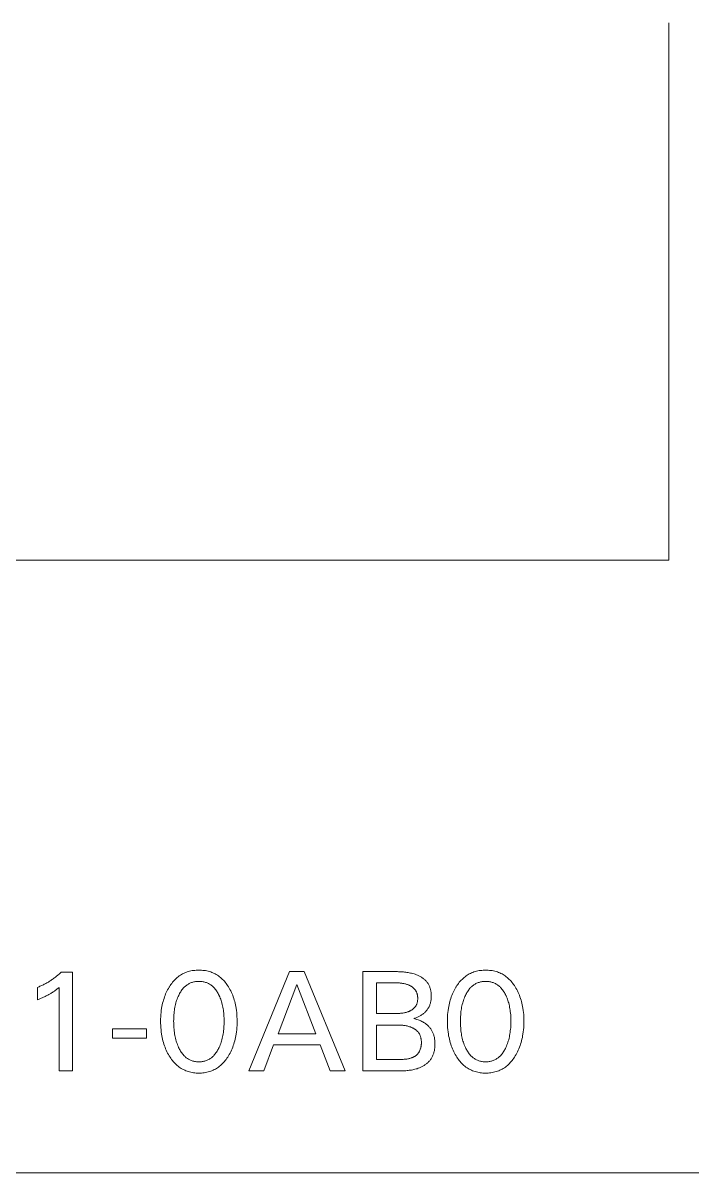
# Model space of a CAD drawing. Header units: millimetres. Extents: x -5035 to 14510, y -7775 to 12.
# Drawn here: x 633.53 to 642.53, y -2292.79 to -2277.32 of the extents above; entities that cross this region are included whole.
import ezdxf

# ---------------------------------------------------------------- set-up
doc = ezdxf.new("R2010")
doc.units = ezdxf.units.MM
doc.layers.add('eProC - L2', color=41, linetype='Continuous', lineweight=20)

msp = doc.modelspace()

# ---------------------------------------------------------------- linework, layer by layer
at = {"layer": 'eProC - L2', "linetype": 'Continuous'}
for p, q in [((642.222, -2284.545), (642.222, -2277.32)), ((624.161, -2284.545), (642.222, -2284.545)), ((633.995, -2290.132), (633.985, -2290.14)), ((634.005, -2290.123), (633.995, -2290.132)), ((634.015, -2290.115), (634.005, -2290.123)), ((634.024, -2290.106), (634.015, -2290.115)), ((634.033, -2290.097), (634.024, -2290.106)), ((634.043, -2290.089), (634.033, -2290.097)), ((634.043, -2290.089), (634.194, -2290.089)), ((634.194, -2290.089), (634.194, -2291.416)), ((635.647, -2290.13), (635.633, -2290.14)), ((635.661, -2290.121), (635.647, -2290.13)), ((635.676, -2290.113), (635.661, -2290.121)), ((635.691, -2290.105), (635.676, -2290.113)), ((635.707, -2290.098), (635.691, -2290.105)), ((635.722, -2290.092), (635.707, -2290.098)), ((635.738, -2290.086), (635.722, -2290.092)), ((635.755, -2290.08), (635.738, -2290.086)), ((635.772, -2290.076), (635.755, -2290.08)), ((635.79, -2290.072), (635.772, -2290.076)), ((635.807, -2290.068), (635.79, -2290.072)), ((635.825, -2290.066), (635.807, -2290.068)), ((635.843, -2290.064), (635.825, -2290.066)), ((635.86, -2290.062), (635.843, -2290.064)), ((635.878, -2290.061), (635.86, -2290.062)), ((635.896, -2290.061), (635.878, -2290.061)), ((635.914, -2290.061), (635.896, -2290.061)), ((635.932, -2290.062), (635.914, -2290.061)), ((635.95, -2290.064), (635.932, -2290.062)), ((635.968, -2290.066), (635.95, -2290.064)), ((635.985, -2290.068), (635.968, -2290.066)), ((636.003, -2290.072), (635.985, -2290.068)), ((636.02, -2290.076), (636.003, -2290.072)), ((636.038, -2290.08), (636.02, -2290.076)), ((636.055, -2290.086), (636.038, -2290.08)), ((636.07, -2290.092), (636.055, -2290.086)), ((636.086, -2290.098), (636.07, -2290.092)), ((636.101, -2290.105), (636.086, -2290.098)), ((636.117, -2290.113), (636.101, -2290.105)), ((636.131, -2290.121), (636.117, -2290.113)), ((636.146, -2290.13), (636.131, -2290.121)), ((636.16, -2290.14), (636.146, -2290.13)), ((636.567, -2291.416), (637.115, -2290.081)), ((637.115, -2290.081), (637.315, -2290.081)), ((637.315, -2290.081), (637.863, -2291.416)), ((638.102, -2291.416), (638.102, -2290.081)), ((638.551, -2290.081), (638.102, -2290.081)), ((638.567, -2290.081), (638.551, -2290.081)), ((638.583, -2290.082), (638.567, -2290.081)), ((638.599, -2290.082), (638.583, -2290.082)), ((638.616, -2290.083), (638.599, -2290.082)), ((638.632, -2290.084), (638.616, -2290.083)), ((638.648, -2290.085), (638.632, -2290.084)), ((638.664, -2290.087), (638.648, -2290.085)), ((638.68, -2290.089), (638.664, -2290.087)), ((638.696, -2290.091), (638.68, -2290.089)), ((638.712, -2290.093), (638.696, -2290.091)), ((638.728, -2290.096), (638.712, -2290.093)), ((638.744, -2290.1), (638.728, -2290.096)), ((638.759, -2290.103), (638.744, -2290.1)), ((638.775, -2290.107), (638.759, -2290.103)), ((638.791, -2290.112), (638.775, -2290.107)), ((638.807, -2290.117), (638.791, -2290.112)), ((638.817, -2290.121), (638.807, -2290.117)), ((638.826, -2290.125), (638.817, -2290.121)), ((638.836, -2290.129), (638.826, -2290.125)), ((638.846, -2290.133), (638.836, -2290.129)), ((638.856, -2290.138), (638.846, -2290.133)), ((639.506, -2290.13), (639.492, -2290.14)), ((639.521, -2290.121), (639.506, -2290.13)), ((639.535, -2290.113), (639.521, -2290.121)), ((639.55, -2290.105), (639.535, -2290.113)), ((639.566, -2290.098), (639.55, -2290.105)), ((639.581, -2290.092), (639.566, -2290.098)), ((639.597, -2290.086), (639.581, -2290.092)), ((639.614, -2290.08), (639.597, -2290.086)), ((639.631, -2290.076), (639.614, -2290.08)), ((639.649, -2290.072), (639.631, -2290.076)), ((639.666, -2290.068), (639.649, -2290.072)), ((639.684, -2290.066), (639.666, -2290.068)), ((639.702, -2290.064), (639.684, -2290.066)), ((639.72, -2290.062), (639.702, -2290.064)), ((639.737, -2290.061), (639.72, -2290.062)), ((639.755, -2290.061), (639.737, -2290.061)), ((639.773, -2290.061), (639.755, -2290.061)), ((639.791, -2290.062), (639.773, -2290.061)), ((639.809, -2290.064), (639.791, -2290.062)), ((639.827, -2290.066), (639.809, -2290.064)), ((639.845, -2290.068), (639.827, -2290.066)), ((639.862, -2290.072), (639.845, -2290.068)), ((639.879, -2290.076), (639.862, -2290.072)), ((639.897, -2290.08), (639.879, -2290.076)), ((639.914, -2290.086), (639.897, -2290.08)), ((639.93, -2290.092), (639.914, -2290.086)), ((639.945, -2290.098), (639.93, -2290.092)), ((639.961, -2290.105), (639.945, -2290.098)), ((639.976, -2290.113), (639.961, -2290.105)), ((639.99, -2290.121), (639.976, -2290.113)), ((640.005, -2290.13), (639.99, -2290.121)), ((640.019, -2290.14), (640.005, -2290.13)), ((633.735, -2290.289), (633.723, -2290.294)), ((633.747, -2290.284), (633.735, -2290.289)), ((633.758, -2290.279), (633.747, -2290.284)), ((633.77, -2290.274), (633.758, -2290.279)), ((633.782, -2290.269), (633.77, -2290.274)), ((633.793, -2290.263), (633.782, -2290.269)), ((633.805, -2290.258), (633.793, -2290.263)), ((633.816, -2290.252), (633.805, -2290.258)), ((633.827, -2290.246), (633.816, -2290.252)), ((633.838, -2290.24), (633.827, -2290.246)), ((633.849, -2290.234), (633.838, -2290.24)), ((633.86, -2290.227), (633.849, -2290.234)), ((633.871, -2290.221), (633.86, -2290.227)), ((633.882, -2290.214), (633.871, -2290.221)), ((633.893, -2290.207), (633.882, -2290.214)), ((633.903, -2290.201), (633.893, -2290.207)), ((633.914, -2290.193), (633.903, -2290.201)), ((633.924, -2290.186), (633.914, -2290.193)), ((633.935, -2290.179), (633.924, -2290.186)), ((633.945, -2290.171), (633.935, -2290.179)), ((633.955, -2290.164), (633.945, -2290.171)), ((633.965, -2290.156), (633.955, -2290.164)), ((633.975, -2290.148), (633.965, -2290.156)), ((633.985, -2290.14), (633.975, -2290.148)), ((635.5, -2290.284), (635.496, -2290.29)), ((635.51, -2290.269), (635.5, -2290.284)), ((635.52, -2290.254), (635.51, -2290.269)), ((635.531, -2290.239), (635.52, -2290.254)), ((635.542, -2290.225), (635.531, -2290.239)), ((635.554, -2290.211), (635.542, -2290.225)), ((635.566, -2290.198), (635.554, -2290.211)), ((635.579, -2290.185), (635.566, -2290.198)), ((635.592, -2290.172), (635.579, -2290.185)), ((635.606, -2290.16), (635.592, -2290.172)), ((635.619, -2290.15), (635.606, -2290.16)), ((635.633, -2290.14), (635.619, -2290.15)), ((635.695, -2290.296), (635.703, -2290.288)), ((635.703, -2290.288), (635.711, -2290.281)), ((635.711, -2290.281), (635.719, -2290.274)), ((635.719, -2290.274), (635.728, -2290.267)), ((635.728, -2290.267), (635.737, -2290.26)), ((635.737, -2290.26), (635.746, -2290.254)), ((635.746, -2290.254), (635.756, -2290.248)), ((635.756, -2290.248), (635.765, -2290.243)), ((635.765, -2290.243), (635.775, -2290.238)), ((635.775, -2290.238), (635.785, -2290.233)), ((635.785, -2290.233), (635.796, -2290.229)), ((635.796, -2290.229), (635.806, -2290.226)), ((635.806, -2290.226), (635.817, -2290.222)), ((635.817, -2290.222), (635.828, -2290.22)), ((635.828, -2290.22), (635.839, -2290.217)), ((635.839, -2290.217), (635.851, -2290.216)), ((635.851, -2290.216), (635.862, -2290.214)), ((635.862, -2290.214), (635.873, -2290.213)), ((635.873, -2290.213), (635.885, -2290.213)), ((635.885, -2290.213), (635.896, -2290.212)), ((635.896, -2290.212), (635.908, -2290.213)), ((635.908, -2290.213), (635.919, -2290.213)), ((635.919, -2290.213), (635.93, -2290.214)), ((635.93, -2290.214), (635.942, -2290.216)), ((635.942, -2290.216), (635.953, -2290.217)), ((635.953, -2290.217), (635.964, -2290.22)), ((635.964, -2290.22), (635.975, -2290.222)), ((635.975, -2290.222), (635.986, -2290.226)), ((635.986, -2290.226), (635.997, -2290.229)), ((635.997, -2290.229), (636.007, -2290.233)), ((636.007, -2290.233), (636.017, -2290.238)), ((636.017, -2290.238), (636.027, -2290.243)), ((636.027, -2290.243), (636.037, -2290.248)), ((636.037, -2290.248), (636.046, -2290.254)), ((636.046, -2290.254), (636.055, -2290.26)), ((636.055, -2290.26), (636.064, -2290.267)), ((636.064, -2290.267), (636.073, -2290.274)), ((636.073, -2290.274), (636.082, -2290.281)), ((636.082, -2290.281), (636.09, -2290.288)), ((636.09, -2290.288), (636.098, -2290.296)), ((636.173, -2290.15), (636.16, -2290.14)), ((636.187, -2290.16), (636.173, -2290.15)), ((636.2, -2290.172), (636.187, -2290.16)), ((636.214, -2290.185), (636.2, -2290.172)), ((636.226, -2290.198), (636.214, -2290.185)), ((636.239, -2290.211), (636.226, -2290.198)), ((636.25, -2290.225), (636.239, -2290.211)), ((636.262, -2290.239), (636.25, -2290.225)), ((636.272, -2290.254), (636.262, -2290.239)), ((636.283, -2290.269), (636.272, -2290.254)), ((636.293, -2290.284), (636.283, -2290.269)), ((636.304, -2290.303), (636.293, -2290.284)), ((637.216, -2290.253), (636.961, -2290.916)), ((637.472, -2290.916), (637.216, -2290.253)), ((638.285, -2290.232), (638.285, -2290.645)), ((638.285, -2290.232), (638.545, -2290.232)), ((638.545, -2290.232), (638.555, -2290.233)), ((638.555, -2290.233), (638.565, -2290.233)), ((638.565, -2290.233), (638.575, -2290.233)), ((638.575, -2290.233), (638.585, -2290.234)), ((638.585, -2290.234), (638.596, -2290.234)), ((638.596, -2290.234), (638.606, -2290.235)), ((638.606, -2290.235), (638.616, -2290.236)), ((638.616, -2290.236), (638.626, -2290.237)), ((638.626, -2290.237), (638.636, -2290.239)), ((638.636, -2290.239), (638.646, -2290.24)), ((638.646, -2290.24), (638.656, -2290.242)), ((638.656, -2290.242), (638.666, -2290.244)), ((638.666, -2290.244), (638.676, -2290.247)), ((638.676, -2290.247), (638.686, -2290.25)), ((638.686, -2290.25), (638.695, -2290.253)), ((638.695, -2290.253), (638.705, -2290.256)), ((638.705, -2290.256), (638.711, -2290.258)), ((638.711, -2290.258), (638.718, -2290.261)), ((638.718, -2290.261), (638.724, -2290.264)), ((638.724, -2290.264), (638.73, -2290.266)), ((638.73, -2290.266), (638.736, -2290.269)), ((638.736, -2290.269), (638.742, -2290.272)), ((638.742, -2290.272), (638.748, -2290.276)), ((638.748, -2290.276), (638.754, -2290.279)), ((638.754, -2290.279), (638.759, -2290.283)), ((638.759, -2290.283), (638.765, -2290.286)), ((638.765, -2290.286), (638.77, -2290.29)), ((638.865, -2290.142), (638.856, -2290.138)), ((638.875, -2290.147), (638.865, -2290.142)), ((638.884, -2290.152), (638.875, -2290.147)), ((638.893, -2290.158), (638.884, -2290.152)), ((638.902, -2290.164), (638.893, -2290.158)), ((638.91, -2290.169), (638.902, -2290.164)), ((638.919, -2290.176), (638.91, -2290.169)), ((638.927, -2290.182), (638.919, -2290.176)), ((638.935, -2290.189), (638.927, -2290.182)), ((638.942, -2290.196), (638.935, -2290.189)), ((638.95, -2290.203), (638.942, -2290.196)), ((638.957, -2290.211), (638.95, -2290.203)), ((638.963, -2290.218), (638.957, -2290.211)), ((638.97, -2290.226), (638.963, -2290.218)), ((638.975, -2290.235), (638.97, -2290.226)), ((638.981, -2290.243), (638.975, -2290.235)), ((638.986, -2290.251), (638.981, -2290.243)), ((638.99, -2290.26), (638.986, -2290.251)), ((638.995, -2290.269), (638.99, -2290.26)), ((638.999, -2290.278), (638.995, -2290.269)), ((639.003, -2290.288), (638.999, -2290.278)), ((639.006, -2290.297), (639.003, -2290.288)), ((639.359, -2290.284), (639.356, -2290.29)), ((639.369, -2290.269), (639.359, -2290.284)), ((639.379, -2290.254), (639.369, -2290.269)), ((639.39, -2290.239), (639.379, -2290.254)), ((639.401, -2290.225), (639.39, -2290.239)), ((639.413, -2290.211), (639.401, -2290.225)), ((639.425, -2290.198), (639.413, -2290.211)), ((639.438, -2290.185), (639.425, -2290.198)), ((639.451, -2290.172), (639.438, -2290.185)), ((639.465, -2290.16), (639.451, -2290.172)), ((639.478, -2290.15), (639.465, -2290.16)), ((639.492, -2290.14), (639.478, -2290.15)), ((639.554, -2290.296), (639.562, -2290.288)), ((639.562, -2290.288), (639.57, -2290.281)), ((639.57, -2290.281), (639.578, -2290.274)), ((639.578, -2290.274), (639.587, -2290.267)), ((639.587, -2290.267), (639.596, -2290.26)), ((639.596, -2290.26), (639.605, -2290.254)), ((639.605, -2290.254), (639.615, -2290.248)), ((639.615, -2290.248), (639.624, -2290.243)), ((639.624, -2290.243), (639.634, -2290.238)), ((639.634, -2290.238), (639.644, -2290.233)), ((639.644, -2290.233), (639.655, -2290.229)), ((639.655, -2290.229), (639.666, -2290.226)), ((639.666, -2290.226), (639.676, -2290.222)), ((639.676, -2290.222), (639.687, -2290.22)), ((639.687, -2290.22), (639.699, -2290.217)), ((639.699, -2290.217), (639.71, -2290.216)), ((639.71, -2290.216), (639.721, -2290.214)), ((639.721, -2290.214), (639.732, -2290.213)), ((639.732, -2290.213), (639.744, -2290.213)), ((639.744, -2290.213), (639.755, -2290.212)), ((639.755, -2290.212), (639.767, -2290.213)), ((639.767, -2290.213), (639.778, -2290.213)), ((639.778, -2290.213), (639.789, -2290.214)), ((639.789, -2290.214), (639.801, -2290.216)), ((639.801, -2290.216), (639.812, -2290.217)), ((639.812, -2290.217), (639.823, -2290.22)), ((639.823, -2290.22), (639.834, -2290.222)), ((639.834, -2290.222), (639.845, -2290.226)), ((639.845, -2290.226), (639.856, -2290.229)), ((639.856, -2290.229), (639.866, -2290.233)), ((639.866, -2290.233), (639.876, -2290.238)), ((639.876, -2290.238), (639.886, -2290.243)), ((639.886, -2290.243), (639.896, -2290.248)), ((639.896, -2290.248), (639.905, -2290.254)), ((639.905, -2290.254), (639.915, -2290.26)), ((639.915, -2290.26), (639.924, -2290.267)), ((639.924, -2290.267), (639.932, -2290.274)), ((639.932, -2290.274), (639.941, -2290.281)), ((639.941, -2290.281), (639.949, -2290.288)), ((639.949, -2290.288), (639.957, -2290.296)), ((640.033, -2290.15), (640.019, -2290.14)), ((640.046, -2290.16), (640.033, -2290.15)), ((640.06, -2290.172), (640.046, -2290.16)), ((640.073, -2290.185), (640.06, -2290.172)), ((640.085, -2290.198), (640.073, -2290.185)), ((640.098, -2290.211), (640.085, -2290.198)), ((640.109, -2290.225), (640.098, -2290.211)), ((640.121, -2290.239), (640.109, -2290.225)), ((640.131, -2290.254), (640.121, -2290.239)), ((640.142, -2290.269), (640.131, -2290.254)), ((640.152, -2290.284), (640.142, -2290.269)), ((640.163, -2290.303), (640.152, -2290.284)), ((633.723, -2290.46), (633.723, -2290.294)), ((633.756, -2290.447), (633.772, -2290.44)), ((633.772, -2290.44), (633.789, -2290.433)), ((633.789, -2290.433), (633.805, -2290.426)), ((633.805, -2290.426), (633.817, -2290.421)), ((633.817, -2290.421), (633.829, -2290.415)), ((633.829, -2290.415), (633.841, -2290.409)), ((633.841, -2290.409), (633.852, -2290.403)), ((633.852, -2290.403), (633.864, -2290.397)), ((633.864, -2290.397), (633.876, -2290.391)), ((633.876, -2290.391), (633.886, -2290.385)), ((633.886, -2290.385), (633.896, -2290.38)), ((633.896, -2290.38), (633.906, -2290.374)), ((633.906, -2290.374), (633.915, -2290.368)), ((633.915, -2290.368), (633.925, -2290.362)), ((633.925, -2290.362), (633.935, -2290.355)), ((633.935, -2290.355), (633.943, -2290.35)), ((633.943, -2290.35), (633.952, -2290.344)), ((633.952, -2290.344), (633.96, -2290.338)), ((633.96, -2290.338), (633.969, -2290.331)), ((633.969, -2290.331), (633.978, -2290.325)), ((633.978, -2290.325), (633.987, -2290.318)), ((633.987, -2290.318), (634.001, -2290.306)), ((634.001, -2290.306), (634.015, -2290.295)), ((634.015, -2291.416), (634.015, -2290.295)), ((635.427, -2290.441), (635.42, -2290.463)), ((635.434, -2290.42), (635.427, -2290.441)), ((635.441, -2290.401), (635.434, -2290.42)), ((635.449, -2290.381), (635.441, -2290.401)), ((635.457, -2290.363), (635.449, -2290.381)), ((635.466, -2290.344), (635.457, -2290.363)), ((635.476, -2290.326), (635.466, -2290.344)), ((635.486, -2290.308), (635.476, -2290.326)), ((635.496, -2290.29), (635.486, -2290.308)), ((635.603, -2290.451), (635.61, -2290.434)), ((635.61, -2290.434), (635.617, -2290.417)), ((635.617, -2290.417), (635.625, -2290.401)), ((635.625, -2290.401), (635.631, -2290.388)), ((635.631, -2290.388), (635.637, -2290.376)), ((635.637, -2290.376), (635.644, -2290.363)), ((635.644, -2290.363), (635.652, -2290.351)), ((635.652, -2290.351), (635.659, -2290.34)), ((635.659, -2290.34), (635.668, -2290.328)), ((635.668, -2290.328), (635.676, -2290.317)), ((635.676, -2290.317), (635.685, -2290.306)), ((635.685, -2290.306), (635.695, -2290.296)), ((636.098, -2290.296), (636.107, -2290.306)), ((636.107, -2290.306), (636.116, -2290.317)), ((636.116, -2290.317), (636.125, -2290.328)), ((636.125, -2290.328), (636.133, -2290.34)), ((636.133, -2290.34), (636.141, -2290.351)), ((636.141, -2290.351), (636.148, -2290.363)), ((636.148, -2290.363), (636.155, -2290.376)), ((636.155, -2290.376), (636.161, -2290.388)), ((636.161, -2290.388), (636.168, -2290.401)), ((636.168, -2290.401), (636.17, -2290.405)), ((636.17, -2290.405), (636.177, -2290.421)), ((636.177, -2290.421), (636.183, -2290.437)), ((636.183, -2290.437), (636.19, -2290.453)), ((636.314, -2290.322), (636.304, -2290.303)), ((636.324, -2290.341), (636.314, -2290.322)), ((636.334, -2290.36), (636.324, -2290.341)), ((636.342, -2290.38), (636.334, -2290.36)), ((636.351, -2290.4), (636.342, -2290.38)), ((636.358, -2290.42), (636.351, -2290.4)), ((636.366, -2290.441), (636.358, -2290.42)), ((636.373, -2290.463), (636.366, -2290.441)), ((638.77, -2290.29), (638.775, -2290.294)), ((638.775, -2290.294), (638.781, -2290.298)), ((638.781, -2290.298), (638.785, -2290.303)), ((638.785, -2290.303), (638.79, -2290.307)), ((638.79, -2290.307), (638.795, -2290.312)), ((638.795, -2290.312), (638.799, -2290.317)), ((638.799, -2290.317), (638.803, -2290.322)), ((638.803, -2290.322), (638.807, -2290.327)), ((638.807, -2290.327), (638.811, -2290.332)), ((638.811, -2290.332), (638.814, -2290.337)), ((638.814, -2290.337), (638.817, -2290.342)), ((638.817, -2290.342), (638.82, -2290.348)), ((638.82, -2290.348), (638.823, -2290.353)), ((638.823, -2290.353), (638.825, -2290.359)), ((638.825, -2290.359), (638.828, -2290.365)), ((638.828, -2290.365), (638.83, -2290.371)), ((638.83, -2290.371), (638.832, -2290.376)), ((638.832, -2290.376), (638.834, -2290.382)), ((638.834, -2290.382), (638.835, -2290.388)), ((638.835, -2290.388), (638.837, -2290.395)), ((638.837, -2290.395), (638.838, -2290.401)), ((638.838, -2290.401), (638.839, -2290.407)), ((638.839, -2290.407), (638.84, -2290.413)), ((638.84, -2290.413), (638.84, -2290.42)), ((638.84, -2290.42), (638.841, -2290.426)), ((638.841, -2290.426), (638.841, -2290.432)), ((638.841, -2290.432), (638.841, -2290.439)), ((638.841, -2290.439), (638.841, -2290.445)), ((639.009, -2290.307), (639.006, -2290.297)), ((639.012, -2290.317), (639.009, -2290.307)), ((639.014, -2290.327), (639.012, -2290.317)), ((639.017, -2290.337), (639.014, -2290.327)), ((639.018, -2290.347), (639.017, -2290.337)), ((639.02, -2290.357), (639.018, -2290.347)), ((639.021, -2290.367), (639.02, -2290.357)), ((639.022, -2290.377), (639.021, -2290.367)), ((639.023, -2290.388), (639.022, -2290.377)), ((639.022, -2290.452), (639.023, -2290.441)), ((639.024, -2290.398), (639.023, -2290.388)), ((639.023, -2290.441), (639.024, -2290.43)), ((639.024, -2290.408), (639.024, -2290.398)), ((639.024, -2290.419), (639.024, -2290.408)), ((639.024, -2290.43), (639.024, -2290.419)), ((639.286, -2290.441), (639.279, -2290.463)), ((639.293, -2290.42), (639.286, -2290.441)), ((639.3, -2290.401), (639.293, -2290.42)), ((639.308, -2290.381), (639.3, -2290.401)), ((639.317, -2290.363), (639.308, -2290.381)), ((639.326, -2290.344), (639.317, -2290.363)), ((639.335, -2290.326), (639.326, -2290.344)), ((639.345, -2290.308), (639.335, -2290.326)), ((639.356, -2290.29), (639.345, -2290.308)), ((639.463, -2290.451), (639.469, -2290.434)), ((639.469, -2290.434), (639.476, -2290.417)), ((639.476, -2290.417), (639.484, -2290.401)), ((639.484, -2290.401), (639.49, -2290.388)), ((639.49, -2290.388), (639.497, -2290.376)), ((639.497, -2290.376), (639.503, -2290.363)), ((639.503, -2290.363), (639.511, -2290.351)), ((639.511, -2290.351), (639.519, -2290.34)), ((639.519, -2290.34), (639.527, -2290.328)), ((639.527, -2290.328), (639.535, -2290.317)), ((639.535, -2290.317), (639.544, -2290.306)), ((639.544, -2290.306), (639.554, -2290.296)), ((639.957, -2290.296), (639.966, -2290.306)), ((639.966, -2290.306), (639.975, -2290.317)), ((639.975, -2290.317), (639.984, -2290.328)), ((639.984, -2290.328), (639.992, -2290.34)), ((639.992, -2290.34), (640, -2290.351)), ((640, -2290.351), (640.007, -2290.363)), ((640.007, -2290.363), (640.014, -2290.376)), ((640.014, -2290.376), (640.021, -2290.388)), ((640.021, -2290.388), (640.027, -2290.401)), ((640.027, -2290.401), (640.029, -2290.405)), ((640.029, -2290.405), (640.036, -2290.421)), ((640.036, -2290.421), (640.043, -2290.437)), ((640.043, -2290.437), (640.049, -2290.453)), ((640.173, -2290.322), (640.163, -2290.303)), ((640.183, -2290.341), (640.173, -2290.322)), ((640.193, -2290.36), (640.183, -2290.341)), ((640.202, -2290.38), (640.193, -2290.36)), ((640.21, -2290.4), (640.202, -2290.38)), ((640.217, -2290.42), (640.21, -2290.4)), ((640.225, -2290.441), (640.217, -2290.42)), ((640.232, -2290.463), (640.225, -2290.441)), ((633.723, -2290.46), (633.739, -2290.454)), ((633.739, -2290.454), (633.756, -2290.447)), ((635.395, -2290.574), (635.39, -2290.602)), ((635.398, -2290.551), (635.395, -2290.574)), ((635.403, -2290.529), (635.398, -2290.551)), ((635.408, -2290.507), (635.403, -2290.529)), ((635.414, -2290.485), (635.408, -2290.507)), ((635.42, -2290.463), (635.414, -2290.485)), ((635.564, -2290.619), (635.567, -2290.599)), ((635.567, -2290.599), (635.57, -2290.58)), ((635.57, -2290.58), (635.573, -2290.56)), ((635.573, -2290.56), (635.577, -2290.541)), ((635.577, -2290.541), (635.582, -2290.522)), ((635.582, -2290.522), (635.587, -2290.503)), ((635.587, -2290.503), (635.592, -2290.485)), ((635.592, -2290.485), (635.597, -2290.468)), ((635.597, -2290.468), (635.603, -2290.451)), ((636.19, -2290.453), (636.195, -2290.47)), ((636.195, -2290.47), (636.201, -2290.486)), ((636.201, -2290.486), (636.206, -2290.503)), ((636.206, -2290.503), (636.211, -2290.522)), ((636.211, -2290.522), (636.215, -2290.541)), ((636.215, -2290.541), (636.219, -2290.56)), ((636.219, -2290.56), (636.223, -2290.58)), ((636.223, -2290.58), (636.226, -2290.599)), ((636.226, -2290.599), (636.228, -2290.619)), ((636.379, -2290.485), (636.373, -2290.463)), ((636.384, -2290.507), (636.379, -2290.485)), ((636.389, -2290.529), (636.384, -2290.507)), ((636.394, -2290.551), (636.389, -2290.529)), ((636.398, -2290.574), (636.394, -2290.551)), ((636.402, -2290.602), (636.398, -2290.574)), ((638.759, -2290.598), (638.753, -2290.601)), ((638.765, -2290.595), (638.759, -2290.598)), ((638.77, -2290.591), (638.765, -2290.595)), ((638.775, -2290.587), (638.77, -2290.591)), ((638.78, -2290.583), (638.775, -2290.587)), ((638.785, -2290.579), (638.78, -2290.583)), ((638.79, -2290.575), (638.785, -2290.579)), ((638.795, -2290.57), (638.79, -2290.575)), ((638.799, -2290.566), (638.795, -2290.57)), ((638.803, -2290.561), (638.799, -2290.566)), ((638.807, -2290.556), (638.803, -2290.561)), ((638.811, -2290.551), (638.807, -2290.556)), ((638.814, -2290.546), (638.811, -2290.551)), ((638.817, -2290.541), (638.814, -2290.546)), ((638.82, -2290.536), (638.817, -2290.541)), ((638.823, -2290.53), (638.82, -2290.536)), ((638.825, -2290.525), (638.823, -2290.53)), ((638.828, -2290.519), (638.825, -2290.525)), ((638.83, -2290.513), (638.828, -2290.519)), ((638.832, -2290.507), (638.83, -2290.513)), ((638.834, -2290.501), (638.832, -2290.507)), ((638.835, -2290.495), (638.834, -2290.501)), ((638.837, -2290.489), (638.835, -2290.495)), ((638.838, -2290.483), (638.837, -2290.489)), ((638.839, -2290.477), (638.838, -2290.483)), ((638.84, -2290.471), (638.839, -2290.477)), ((638.841, -2290.458), (638.84, -2290.464)), ((638.84, -2290.464), (638.84, -2290.471)), ((638.841, -2290.445), (638.841, -2290.452)), ((638.841, -2290.452), (638.841, -2290.458)), ((638.961, -2290.602), (638.967, -2290.595)), ((638.967, -2290.595), (638.973, -2290.587)), ((638.973, -2290.587), (638.979, -2290.578)), ((638.979, -2290.578), (638.984, -2290.57)), ((638.984, -2290.57), (638.989, -2290.561)), ((638.989, -2290.561), (638.994, -2290.553)), ((638.994, -2290.553), (638.998, -2290.544)), ((638.998, -2290.544), (639.002, -2290.534)), ((639.002, -2290.534), (639.006, -2290.524)), ((639.006, -2290.524), (639.009, -2290.514)), ((639.009, -2290.514), (639.012, -2290.504)), ((639.012, -2290.504), (639.015, -2290.494)), ((639.015, -2290.494), (639.017, -2290.483)), ((639.017, -2290.483), (639.019, -2290.473)), ((639.019, -2290.473), (639.021, -2290.462)), ((639.021, -2290.462), (639.022, -2290.452)), ((639.254, -2290.574), (639.25, -2290.602)), ((639.258, -2290.551), (639.254, -2290.574)), ((639.262, -2290.529), (639.258, -2290.551)), ((639.267, -2290.507), (639.262, -2290.529)), ((639.273, -2290.485), (639.267, -2290.507)), ((639.279, -2290.463), (639.273, -2290.485)), ((639.423, -2290.619), (639.426, -2290.599)), ((639.426, -2290.599), (639.429, -2290.58)), ((639.429, -2290.58), (639.432, -2290.56)), ((639.432, -2290.56), (639.436, -2290.541)), ((639.436, -2290.541), (639.441, -2290.522)), ((639.441, -2290.522), (639.446, -2290.503)), ((639.446, -2290.503), (639.451, -2290.485)), ((639.451, -2290.485), (639.457, -2290.468)), ((639.457, -2290.468), (639.463, -2290.451)), ((640.049, -2290.453), (640.055, -2290.47)), ((640.055, -2290.47), (640.06, -2290.486)), ((640.06, -2290.486), (640.065, -2290.503)), ((640.065, -2290.503), (640.07, -2290.522)), ((640.07, -2290.522), (640.074, -2290.541)), ((640.074, -2290.541), (640.078, -2290.56)), ((640.078, -2290.56), (640.082, -2290.58)), ((640.082, -2290.58), (640.085, -2290.599)), ((640.085, -2290.599), (640.087, -2290.619)), ((640.238, -2290.485), (640.232, -2290.463)), ((640.243, -2290.507), (640.238, -2290.485)), ((640.248, -2290.529), (640.243, -2290.507)), ((640.253, -2290.551), (640.248, -2290.529)), ((640.257, -2290.574), (640.253, -2290.551)), ((640.261, -2290.602), (640.257, -2290.574)), ((635.382, -2290.717), (635.381, -2290.746)), ((635.381, -2290.746), (635.382, -2290.775)), ((635.383, -2290.688), (635.382, -2290.717)), ((635.385, -2290.66), (635.383, -2290.688)), ((635.387, -2290.631), (635.385, -2290.66)), ((635.39, -2290.602), (635.387, -2290.631)), ((635.556, -2290.748), (635.557, -2290.726)), ((635.557, -2290.77), (635.556, -2290.748)), ((635.557, -2290.705), (635.558, -2290.683)), ((635.557, -2290.726), (635.557, -2290.705)), ((635.558, -2290.683), (635.56, -2290.662)), ((635.56, -2290.662), (635.562, -2290.64)), ((635.562, -2290.64), (635.564, -2290.619)), ((636.228, -2290.619), (636.231, -2290.64)), ((636.231, -2290.64), (636.233, -2290.662)), ((636.233, -2290.662), (636.234, -2290.683)), ((636.234, -2290.683), (636.235, -2290.705)), ((636.235, -2290.705), (636.236, -2290.726)), ((636.236, -2290.726), (636.236, -2290.748)), ((636.236, -2290.748), (636.236, -2290.77)), ((636.405, -2290.631), (636.402, -2290.602)), ((636.408, -2290.66), (636.405, -2290.631)), ((636.409, -2290.688), (636.408, -2290.66)), ((636.41, -2290.717), (636.409, -2290.688)), ((636.411, -2290.746), (636.41, -2290.717)), ((636.411, -2290.775), (636.411, -2290.746)), ((638.285, -2290.645), (638.546, -2290.645)), ((638.556, -2290.645), (638.546, -2290.645)), ((638.567, -2290.644), (638.556, -2290.645)), ((638.578, -2290.644), (638.567, -2290.644)), ((638.588, -2290.644), (638.578, -2290.644)), ((638.599, -2290.643), (638.588, -2290.644)), ((638.61, -2290.642), (638.599, -2290.643)), ((638.621, -2290.641), (638.61, -2290.642)), ((638.631, -2290.64), (638.621, -2290.641)), ((638.642, -2290.638), (638.631, -2290.64)), ((638.653, -2290.636), (638.642, -2290.638)), ((638.663, -2290.634), (638.653, -2290.636)), ((638.674, -2290.632), (638.663, -2290.634)), ((638.684, -2290.629), (638.674, -2290.632)), ((638.695, -2290.626), (638.684, -2290.629)), ((638.705, -2290.623), (638.695, -2290.626)), ((638.711, -2290.62), (638.705, -2290.623)), ((638.718, -2290.618), (638.711, -2290.62)), ((638.724, -2290.616), (638.718, -2290.618)), ((638.73, -2290.613), (638.724, -2290.616)), ((638.736, -2290.61), (638.73, -2290.613)), ((638.742, -2290.608), (638.736, -2290.61)), ((638.748, -2290.605), (638.742, -2290.608)), ((638.753, -2290.601), (638.748, -2290.605)), ((638.788, -2290.712), (638.798, -2290.709)), ((638.803, -2290.716), (638.788, -2290.712)), ((638.798, -2290.709), (638.808, -2290.706)), ((638.817, -2290.72), (638.803, -2290.716)), ((638.808, -2290.706), (638.818, -2290.703)), ((638.831, -2290.724), (638.817, -2290.72)), ((638.818, -2290.703), (638.828, -2290.699)), ((638.828, -2290.699), (638.838, -2290.695)), ((638.846, -2290.729), (638.831, -2290.724)), ((638.838, -2290.695), (638.848, -2290.691)), ((638.859, -2290.734), (638.846, -2290.729)), ((638.848, -2290.691), (638.857, -2290.686)), ((638.857, -2290.686), (638.867, -2290.681)), ((638.872, -2290.739), (638.859, -2290.734)), ((638.867, -2290.681), (638.876, -2290.676)), ((638.885, -2290.745), (638.872, -2290.739)), ((638.876, -2290.676), (638.885, -2290.67)), ((638.885, -2290.67), (638.894, -2290.664)), ((638.897, -2290.751), (638.885, -2290.745)), ((638.894, -2290.664), (638.902, -2290.658)), ((638.909, -2290.758), (638.897, -2290.751)), ((638.902, -2290.658), (638.911, -2290.652)), ((638.911, -2290.652), (638.919, -2290.645)), ((638.919, -2290.645), (638.927, -2290.638)), ((638.927, -2290.638), (638.934, -2290.632)), ((638.934, -2290.632), (638.941, -2290.625)), ((638.941, -2290.625), (638.948, -2290.617)), ((638.948, -2290.617), (638.955, -2290.61)), ((638.955, -2290.61), (638.961, -2290.602)), ((639.242, -2290.688), (639.241, -2290.717)), ((639.241, -2290.717), (639.241, -2290.746)), ((639.241, -2290.746), (639.241, -2290.775)), ((639.244, -2290.66), (639.242, -2290.688)), ((639.246, -2290.631), (639.244, -2290.66)), ((639.25, -2290.602), (639.246, -2290.631)), ((639.416, -2290.705), (639.417, -2290.683)), ((639.416, -2290.726), (639.416, -2290.705)), ((639.416, -2290.748), (639.416, -2290.726)), ((639.416, -2290.77), (639.416, -2290.748)), ((639.417, -2290.683), (639.419, -2290.662)), ((639.419, -2290.662), (639.421, -2290.64)), ((639.421, -2290.64), (639.423, -2290.619)), ((640.087, -2290.619), (640.09, -2290.64)), ((640.09, -2290.64), (640.092, -2290.662)), ((640.092, -2290.662), (640.093, -2290.683)), ((640.093, -2290.683), (640.094, -2290.705)), ((640.094, -2290.705), (640.095, -2290.726)), ((640.095, -2290.726), (640.095, -2290.748)), ((640.095, -2290.748), (640.095, -2290.77)), ((640.264, -2290.631), (640.261, -2290.602)), ((640.267, -2290.66), (640.264, -2290.631)), ((640.269, -2290.688), (640.267, -2290.66)), ((640.27, -2290.717), (640.269, -2290.688)), ((640.27, -2290.746), (640.27, -2290.717)), ((640.27, -2290.775), (640.27, -2290.746)), ((634.733, -2290.977), (634.733, -2290.851)), ((634.733, -2290.851), (635.193, -2290.851)), ((635.193, -2290.851), (635.193, -2290.977)), ((635.382, -2290.775), (635.383, -2290.805)), ((635.383, -2290.805), (635.384, -2290.834)), ((635.384, -2290.834), (635.387, -2290.863)), ((635.387, -2290.863), (635.39, -2290.892)), ((635.39, -2290.892), (635.394, -2290.921)), ((635.557, -2290.792), (635.557, -2290.77)), ((635.558, -2290.814), (635.557, -2290.792)), ((635.56, -2290.836), (635.558, -2290.814)), ((635.562, -2290.857), (635.56, -2290.836)), ((635.564, -2290.879), (635.562, -2290.857)), ((635.567, -2290.899), (635.564, -2290.879)), ((635.57, -2290.919), (635.567, -2290.899)), ((636.226, -2290.899), (636.223, -2290.919)), ((636.228, -2290.879), (636.226, -2290.899)), ((636.231, -2290.857), (636.228, -2290.879)), ((636.233, -2290.836), (636.231, -2290.857)), ((636.234, -2290.814), (636.233, -2290.836)), ((636.235, -2290.792), (636.234, -2290.814)), ((636.236, -2290.77), (636.235, -2290.792)), ((636.398, -2290.921), (636.402, -2290.892)), ((636.402, -2290.892), (636.405, -2290.863)), ((636.405, -2290.863), (636.408, -2290.834)), ((636.408, -2290.834), (636.41, -2290.805)), ((636.41, -2290.805), (636.411, -2290.775)), ((638.285, -2290.8), (638.285, -2291.265)), ((638.285, -2290.8), (638.569, -2290.8)), ((638.569, -2290.8), (638.581, -2290.8)), ((638.581, -2290.8), (638.593, -2290.801)), ((638.593, -2290.801), (638.604, -2290.801)), ((638.604, -2290.801), (638.616, -2290.802)), ((638.616, -2290.802), (638.628, -2290.802)), ((638.628, -2290.802), (638.639, -2290.803)), ((638.639, -2290.803), (638.651, -2290.805)), ((638.651, -2290.805), (638.663, -2290.806)), ((638.663, -2290.806), (638.674, -2290.808)), ((638.674, -2290.808), (638.686, -2290.81)), ((638.686, -2290.81), (638.697, -2290.812)), ((638.697, -2290.812), (638.709, -2290.815)), ((638.709, -2290.815), (638.72, -2290.818)), ((638.72, -2290.818), (638.731, -2290.822)), ((638.731, -2290.822), (638.743, -2290.826)), ((638.743, -2290.826), (638.749, -2290.828)), ((638.749, -2290.828), (638.756, -2290.831)), ((638.756, -2290.831), (638.763, -2290.834)), ((638.763, -2290.834), (638.77, -2290.837)), ((638.77, -2290.837), (638.776, -2290.84)), ((638.776, -2290.84), (638.783, -2290.843)), ((638.783, -2290.843), (638.789, -2290.847)), ((638.789, -2290.847), (638.795, -2290.85)), ((638.795, -2290.85), (638.801, -2290.854)), ((638.801, -2290.854), (638.807, -2290.858)), ((638.807, -2290.858), (638.813, -2290.862)), ((638.813, -2290.862), (638.819, -2290.867)), ((638.819, -2290.867), (638.825, -2290.871)), ((638.825, -2290.871), (638.83, -2290.876)), ((638.83, -2290.876), (638.835, -2290.881)), ((638.835, -2290.881), (638.84, -2290.886)), ((638.84, -2290.886), (638.845, -2290.891)), ((638.845, -2290.891), (638.849, -2290.897)), ((638.849, -2290.897), (638.854, -2290.902)), ((638.854, -2290.902), (638.857, -2290.908)), ((638.857, -2290.908), (638.861, -2290.914)), ((638.921, -2290.764), (638.909, -2290.758)), ((638.932, -2290.772), (638.921, -2290.764)), ((638.944, -2290.779), (638.932, -2290.772)), ((638.952, -2290.785), (638.944, -2290.779)), ((638.96, -2290.792), (638.952, -2290.785)), ((638.968, -2290.798), (638.96, -2290.792)), ((638.975, -2290.805), (638.968, -2290.798)), ((638.983, -2290.812), (638.975, -2290.805)), ((638.99, -2290.819), (638.983, -2290.812)), ((638.997, -2290.827), (638.99, -2290.819)), ((639.003, -2290.835), (638.997, -2290.827)), ((639.01, -2290.843), (639.003, -2290.835)), ((639.016, -2290.851), (639.01, -2290.843)), ((639.021, -2290.859), (639.016, -2290.851)), ((639.027, -2290.868), (639.021, -2290.859)), ((639.032, -2290.877), (639.027, -2290.868)), ((639.037, -2290.886), (639.032, -2290.877)), ((639.041, -2290.895), (639.037, -2290.886)), ((639.045, -2290.904), (639.041, -2290.895)), ((639.049, -2290.914), (639.045, -2290.904)), ((639.241, -2290.775), (639.242, -2290.805)), ((639.242, -2290.805), (639.244, -2290.834)), ((639.244, -2290.834), (639.246, -2290.863)), ((639.246, -2290.863), (639.249, -2290.892)), ((639.249, -2290.892), (639.254, -2290.921)), ((639.416, -2290.792), (639.416, -2290.77)), ((639.417, -2290.814), (639.416, -2290.792)), ((639.419, -2290.836), (639.417, -2290.814)), ((639.421, -2290.857), (639.419, -2290.836)), ((639.423, -2290.879), (639.421, -2290.857)), ((639.426, -2290.899), (639.423, -2290.879)), ((639.429, -2290.919), (639.426, -2290.899)), ((640.085, -2290.899), (640.082, -2290.919)), ((640.087, -2290.879), (640.085, -2290.899)), ((640.09, -2290.857), (640.087, -2290.879)), ((640.092, -2290.836), (640.09, -2290.857)), ((640.093, -2290.814), (640.092, -2290.836)), ((640.094, -2290.792), (640.093, -2290.814)), ((640.095, -2290.77), (640.094, -2290.792)), ((640.257, -2290.921), (640.261, -2290.892)), ((640.261, -2290.892), (640.264, -2290.863)), ((640.264, -2290.863), (640.267, -2290.834)), ((640.267, -2290.834), (640.269, -2290.805)), ((640.269, -2290.805), (640.27, -2290.775)), ((635.193, -2290.977), (634.733, -2290.977)), ((635.394, -2290.921), (635.398, -2290.944)), ((635.398, -2290.944), (635.403, -2290.967)), ((635.403, -2290.967), (635.408, -2290.989)), ((635.408, -2290.989), (635.413, -2291.012)), ((635.413, -2291.012), (635.419, -2291.034)), ((635.419, -2291.034), (635.426, -2291.056)), ((635.426, -2291.056), (635.433, -2291.078)), ((635.573, -2290.939), (635.57, -2290.919)), ((635.577, -2290.958), (635.573, -2290.939)), ((635.581, -2290.978), (635.577, -2290.958)), ((635.586, -2290.997), (635.581, -2290.978)), ((635.591, -2291.015), (635.586, -2290.997)), ((635.597, -2291.032), (635.591, -2291.015)), ((635.603, -2291.05), (635.597, -2291.032)), ((635.609, -2291.067), (635.603, -2291.05)), ((636.19, -2291.05), (636.183, -2291.067)), ((636.195, -2291.032), (636.19, -2291.05)), ((636.201, -2291.015), (636.195, -2291.032)), ((636.206, -2290.997), (636.201, -2291.015)), ((636.211, -2290.978), (636.206, -2290.997)), ((636.215, -2290.958), (636.211, -2290.978)), ((636.219, -2290.939), (636.215, -2290.958)), ((636.223, -2290.919), (636.219, -2290.939)), ((636.359, -2291.077), (636.366, -2291.056)), ((636.366, -2291.056), (636.373, -2291.034)), ((636.373, -2291.034), (636.379, -2291.011)), ((636.379, -2291.011), (636.385, -2290.989)), ((636.385, -2290.989), (636.39, -2290.966)), ((636.39, -2290.966), (636.394, -2290.944)), ((636.394, -2290.944), (636.398, -2290.921)), ((636.961, -2290.916), (637.472, -2290.916)), ((638.861, -2290.914), (638.865, -2290.92)), ((638.865, -2290.92), (638.868, -2290.926)), ((638.868, -2290.926), (638.871, -2290.932)), ((638.871, -2290.932), (638.873, -2290.939)), ((638.873, -2290.939), (638.876, -2290.946)), ((638.876, -2290.946), (638.878, -2290.952)), ((638.878, -2290.952), (638.88, -2290.959)), ((638.88, -2290.959), (638.882, -2290.966)), ((638.882, -2290.966), (638.884, -2290.973)), ((638.884, -2290.973), (638.885, -2290.98)), ((638.885, -2290.98), (638.887, -2290.987)), ((638.887, -2290.987), (638.888, -2290.994)), ((638.888, -2290.994), (638.889, -2291.001)), ((638.889, -2291.001), (638.889, -2291.008)), ((638.889, -2291.008), (638.89, -2291.016)), ((638.89, -2291.055), (638.889, -2291.063)), ((638.889, -2291.063), (638.889, -2291.071)), ((638.89, -2291.016), (638.89, -2291.023)), ((638.89, -2291.023), (638.891, -2291.03)), ((638.891, -2291.038), (638.89, -2291.047)), ((638.89, -2291.047), (638.89, -2291.055)), ((638.891, -2291.03), (638.891, -2291.038)), ((639.053, -2290.923), (639.049, -2290.914)), ((639.056, -2290.933), (639.053, -2290.923)), ((639.059, -2290.943), (639.056, -2290.933)), ((639.062, -2290.955), (639.059, -2290.943)), ((639.065, -2290.967), (639.062, -2290.955)), ((639.067, -2290.979), (639.065, -2290.967)), ((639.069, -2290.992), (639.067, -2290.979)), ((639.071, -2291.004), (639.069, -2290.992)), ((639.072, -2291.017), (639.071, -2291.004)), ((639.073, -2291.029), (639.072, -2291.017)), ((639.073, -2291.042), (639.073, -2291.029)), ((639.073, -2291.055), (639.073, -2291.042)), ((639.073, -2291.066), (639.073, -2291.055)), ((639.254, -2290.921), (639.257, -2290.944)), ((639.257, -2290.944), (639.262, -2290.967)), ((639.262, -2290.967), (639.267, -2290.989)), ((639.267, -2290.989), (639.272, -2291.012)), ((639.272, -2291.012), (639.278, -2291.034)), ((639.278, -2291.034), (639.285, -2291.056)), ((639.285, -2291.056), (639.292, -2291.078)), ((639.432, -2290.939), (639.429, -2290.919)), ((639.436, -2290.958), (639.432, -2290.939)), ((639.441, -2290.978), (639.436, -2290.958)), ((639.445, -2290.997), (639.441, -2290.978)), ((639.45, -2291.015), (639.445, -2290.997)), ((639.456, -2291.032), (639.45, -2291.015)), ((639.462, -2291.05), (639.456, -2291.032)), ((639.468, -2291.067), (639.462, -2291.05)), ((640.049, -2291.05), (640.042, -2291.067)), ((640.055, -2291.032), (640.049, -2291.05)), ((640.06, -2291.015), (640.055, -2291.032)), ((640.065, -2290.997), (640.06, -2291.015)), ((640.07, -2290.978), (640.065, -2290.997)), ((640.074, -2290.958), (640.07, -2290.978)), ((640.078, -2290.939), (640.074, -2290.958)), ((640.082, -2290.919), (640.078, -2290.939)), ((640.218, -2291.077), (640.226, -2291.056)), ((640.226, -2291.056), (640.232, -2291.034)), ((640.232, -2291.034), (640.238, -2291.011)), ((640.238, -2291.011), (640.244, -2290.989)), ((640.244, -2290.989), (640.249, -2290.966)), ((640.249, -2290.966), (640.253, -2290.944)), ((640.253, -2290.944), (640.257, -2290.921)), ((635.433, -2291.078), (635.441, -2291.098)), ((635.441, -2291.098), (635.449, -2291.118)), ((635.449, -2291.118), (635.457, -2291.138)), ((635.457, -2291.138), (635.467, -2291.158)), ((635.467, -2291.158), (635.476, -2291.177)), ((635.476, -2291.177), (635.487, -2291.197)), ((635.487, -2291.197), (635.498, -2291.215)), ((635.498, -2291.215), (635.508, -2291.231)), ((635.616, -2291.084), (635.609, -2291.067)), ((635.624, -2291.101), (635.616, -2291.084)), ((635.63, -2291.114), (635.624, -2291.101)), ((635.636, -2291.127), (635.63, -2291.114)), ((635.643, -2291.139), (635.636, -2291.127)), ((635.651, -2291.152), (635.643, -2291.139)), ((635.658, -2291.164), (635.651, -2291.152)), ((635.667, -2291.175), (635.658, -2291.164)), ((635.675, -2291.187), (635.667, -2291.175)), ((635.684, -2291.198), (635.675, -2291.187)), ((635.694, -2291.209), (635.684, -2291.198)), ((635.702, -2291.217), (635.694, -2291.209)), ((635.71, -2291.224), (635.702, -2291.217)), ((636.091, -2291.217), (636.082, -2291.224)), ((636.098, -2291.209), (636.091, -2291.217)), ((636.108, -2291.198), (636.098, -2291.209)), ((636.117, -2291.187), (636.108, -2291.198)), ((636.126, -2291.175), (636.117, -2291.187)), ((636.134, -2291.164), (636.126, -2291.175)), ((636.142, -2291.152), (636.134, -2291.164)), ((636.149, -2291.139), (636.142, -2291.152)), ((636.156, -2291.127), (636.149, -2291.139)), ((636.162, -2291.114), (636.156, -2291.127)), ((636.169, -2291.101), (636.162, -2291.114)), ((636.176, -2291.084), (636.169, -2291.101)), ((636.183, -2291.067), (636.176, -2291.084)), ((636.285, -2291.231), (636.294, -2291.215)), ((636.294, -2291.215), (636.305, -2291.197)), ((636.305, -2291.197), (636.316, -2291.177)), ((636.316, -2291.177), (636.326, -2291.158)), ((636.326, -2291.158), (636.335, -2291.138)), ((636.335, -2291.138), (636.344, -2291.118)), ((636.344, -2291.118), (636.352, -2291.098)), ((636.352, -2291.098), (636.359, -2291.077)), ((636.902, -2291.068), (636.769, -2291.416)), ((637.53, -2291.068), (636.902, -2291.068)), ((637.664, -2291.416), (637.53, -2291.068)), ((638.807, -2291.217), (638.802, -2291.221)), ((638.813, -2291.213), (638.807, -2291.217)), ((638.818, -2291.209), (638.813, -2291.213)), ((638.823, -2291.205), (638.818, -2291.209)), ((638.829, -2291.2), (638.823, -2291.205)), ((638.833, -2291.196), (638.829, -2291.2)), ((638.838, -2291.191), (638.833, -2291.196)), ((638.843, -2291.186), (638.838, -2291.191)), ((638.847, -2291.18), (638.843, -2291.186)), ((638.851, -2291.175), (638.847, -2291.18)), ((638.855, -2291.169), (638.851, -2291.175)), ((638.859, -2291.163), (638.855, -2291.169)), ((638.862, -2291.157), (638.859, -2291.163)), ((638.866, -2291.151), (638.862, -2291.157)), ((638.869, -2291.144), (638.866, -2291.151)), ((638.871, -2291.138), (638.869, -2291.144)), ((638.874, -2291.131), (638.871, -2291.138)), ((638.876, -2291.125), (638.874, -2291.131)), ((638.879, -2291.118), (638.876, -2291.125)), ((638.881, -2291.111), (638.879, -2291.118)), ((638.883, -2291.103), (638.881, -2291.111)), ((638.885, -2291.095), (638.883, -2291.103)), ((638.886, -2291.087), (638.885, -2291.095)), ((638.888, -2291.079), (638.886, -2291.087)), ((638.889, -2291.071), (638.888, -2291.079)), ((639.037, -2291.227), (639.042, -2291.217)), ((639.042, -2291.217), (639.046, -2291.207)), ((639.046, -2291.207), (639.05, -2291.197)), ((639.05, -2291.197), (639.054, -2291.186)), ((639.054, -2291.186), (639.057, -2291.176)), ((639.057, -2291.176), (639.06, -2291.165)), ((639.06, -2291.165), (639.063, -2291.154)), ((639.063, -2291.154), (639.065, -2291.143)), ((639.065, -2291.143), (639.067, -2291.132)), ((639.067, -2291.132), (639.069, -2291.121)), ((639.069, -2291.121), (639.07, -2291.11)), ((639.07, -2291.11), (639.071, -2291.099)), ((639.071, -2291.099), (639.072, -2291.088)), ((639.072, -2291.088), (639.073, -2291.077)), ((639.073, -2291.077), (639.073, -2291.066)), ((639.292, -2291.078), (639.3, -2291.098)), ((639.3, -2291.098), (639.308, -2291.118)), ((639.308, -2291.118), (639.317, -2291.138)), ((639.317, -2291.138), (639.326, -2291.158)), ((639.326, -2291.158), (639.336, -2291.177)), ((639.336, -2291.177), (639.346, -2291.197)), ((639.346, -2291.197), (639.357, -2291.215)), ((639.357, -2291.215), (639.367, -2291.231)), ((639.475, -2291.084), (639.468, -2291.067)), ((639.483, -2291.101), (639.475, -2291.084)), ((639.489, -2291.114), (639.483, -2291.101)), ((639.496, -2291.127), (639.489, -2291.114)), ((639.502, -2291.139), (639.496, -2291.127)), ((639.51, -2291.152), (639.502, -2291.139)), ((639.518, -2291.164), (639.51, -2291.152)), ((639.526, -2291.175), (639.518, -2291.164)), ((639.534, -2291.187), (639.526, -2291.175)), ((639.543, -2291.198), (639.534, -2291.187)), ((639.553, -2291.209), (639.543, -2291.198)), ((639.561, -2291.217), (639.553, -2291.209)), ((639.569, -2291.224), (639.561, -2291.217)), ((639.95, -2291.217), (639.942, -2291.224)), ((639.958, -2291.209), (639.95, -2291.217)), ((639.967, -2291.198), (639.958, -2291.209)), ((639.976, -2291.187), (639.967, -2291.198)), ((639.985, -2291.175), (639.976, -2291.187)), ((639.993, -2291.164), (639.985, -2291.175)), ((640.001, -2291.152), (639.993, -2291.164)), ((640.008, -2291.139), (640.001, -2291.152)), ((640.015, -2291.127), (640.008, -2291.139)), ((640.022, -2291.114), (640.015, -2291.127)), ((640.028, -2291.101), (640.022, -2291.114)), ((640.035, -2291.084), (640.028, -2291.101)), ((640.042, -2291.067), (640.035, -2291.084)), ((640.144, -2291.231), (640.154, -2291.215)), ((640.154, -2291.215), (640.165, -2291.197)), ((640.165, -2291.197), (640.175, -2291.177)), ((640.175, -2291.177), (640.185, -2291.158)), ((640.185, -2291.158), (640.194, -2291.138)), ((640.194, -2291.138), (640.203, -2291.118)), ((640.203, -2291.118), (640.211, -2291.098)), ((640.211, -2291.098), (640.218, -2291.077)), ((635.508, -2291.231), (635.518, -2291.247)), ((635.518, -2291.247), (635.529, -2291.262)), ((635.529, -2291.262), (635.54, -2291.277)), ((635.54, -2291.277), (635.552, -2291.291)), ((635.552, -2291.291), (635.564, -2291.305)), ((635.564, -2291.305), (635.577, -2291.318)), ((635.577, -2291.318), (635.59, -2291.331)), ((635.59, -2291.331), (635.604, -2291.344)), ((635.604, -2291.344), (635.618, -2291.354)), ((635.618, -2291.354), (635.631, -2291.365)), ((635.631, -2291.365), (635.645, -2291.375)), ((635.718, -2291.232), (635.71, -2291.224)), ((635.727, -2291.239), (635.718, -2291.232)), ((635.736, -2291.246), (635.727, -2291.239)), ((635.745, -2291.252), (635.736, -2291.246)), ((635.755, -2291.258), (635.745, -2291.252)), ((635.765, -2291.264), (635.755, -2291.258)), ((635.775, -2291.269), (635.765, -2291.264)), ((635.785, -2291.273), (635.775, -2291.269)), ((635.795, -2291.278), (635.785, -2291.273)), ((635.806, -2291.281), (635.795, -2291.278)), ((635.817, -2291.285), (635.806, -2291.281)), ((635.828, -2291.287), (635.817, -2291.285)), ((635.839, -2291.29), (635.828, -2291.287)), ((635.85, -2291.292), (635.839, -2291.29)), ((635.862, -2291.293), (635.85, -2291.292)), ((635.873, -2291.294), (635.862, -2291.293)), ((635.885, -2291.295), (635.873, -2291.294)), ((635.896, -2291.295), (635.885, -2291.295)), ((635.908, -2291.295), (635.896, -2291.295)), ((635.919, -2291.294), (635.908, -2291.295)), ((635.931, -2291.293), (635.919, -2291.294)), ((635.942, -2291.292), (635.931, -2291.293)), ((635.953, -2291.29), (635.942, -2291.292)), ((635.964, -2291.287), (635.953, -2291.29)), ((635.975, -2291.285), (635.964, -2291.287)), ((635.986, -2291.281), (635.975, -2291.285)), ((635.997, -2291.278), (635.986, -2291.281)), ((636.008, -2291.273), (635.997, -2291.278)), ((636.018, -2291.269), (636.008, -2291.273)), ((636.028, -2291.264), (636.018, -2291.269)), ((636.037, -2291.258), (636.028, -2291.264)), ((636.047, -2291.252), (636.037, -2291.258)), ((636.056, -2291.246), (636.047, -2291.252)), ((636.065, -2291.239), (636.056, -2291.246)), ((636.074, -2291.232), (636.065, -2291.239)), ((636.082, -2291.224), (636.074, -2291.232)), ((636.147, -2291.375), (636.161, -2291.365)), ((636.161, -2291.365), (636.175, -2291.354)), ((636.175, -2291.354), (636.188, -2291.344)), ((636.188, -2291.344), (636.202, -2291.331)), ((636.202, -2291.331), (636.216, -2291.318)), ((636.216, -2291.318), (636.228, -2291.305)), ((636.228, -2291.305), (636.241, -2291.291)), ((636.241, -2291.291), (636.252, -2291.277)), ((636.252, -2291.277), (636.264, -2291.262)), ((636.264, -2291.262), (636.274, -2291.247)), ((636.274, -2291.247), (636.285, -2291.231)), ((638.285, -2291.265), (638.587, -2291.265)), ((638.602, -2291.264), (638.587, -2291.265)), ((638.616, -2291.264), (638.602, -2291.264)), ((638.631, -2291.263), (638.616, -2291.264)), ((638.645, -2291.263), (638.631, -2291.263)), ((638.66, -2291.261), (638.645, -2291.263)), ((638.675, -2291.26), (638.66, -2291.261)), ((638.685, -2291.258), (638.675, -2291.26)), ((638.695, -2291.257), (638.685, -2291.258)), ((638.706, -2291.255), (638.695, -2291.257)), ((638.716, -2291.253), (638.706, -2291.255)), ((638.726, -2291.251), (638.716, -2291.253)), ((638.736, -2291.248), (638.726, -2291.251)), ((638.746, -2291.245), (638.736, -2291.248)), ((638.753, -2291.243), (638.746, -2291.245)), ((638.761, -2291.24), (638.753, -2291.243)), ((638.768, -2291.238), (638.761, -2291.24)), ((638.775, -2291.235), (638.768, -2291.238)), ((638.782, -2291.232), (638.775, -2291.235)), ((638.788, -2291.228), (638.782, -2291.232)), ((638.795, -2291.225), (638.788, -2291.228)), ((638.802, -2291.221), (638.795, -2291.225)), ((638.864, -2291.376), (638.874, -2291.372)), ((638.874, -2291.372), (638.884, -2291.367)), ((638.884, -2291.367), (638.893, -2291.363)), ((638.893, -2291.363), (638.903, -2291.358)), ((638.903, -2291.358), (638.912, -2291.353)), ((638.912, -2291.353), (638.921, -2291.347)), ((638.921, -2291.347), (638.93, -2291.342)), ((638.93, -2291.342), (638.939, -2291.336)), ((638.939, -2291.336), (638.948, -2291.33)), ((638.948, -2291.33), (638.956, -2291.323)), ((638.956, -2291.323), (638.965, -2291.317)), ((638.965, -2291.317), (638.973, -2291.31)), ((638.973, -2291.31), (638.98, -2291.303)), ((638.98, -2291.303), (638.988, -2291.296)), ((638.988, -2291.296), (638.995, -2291.288)), ((638.995, -2291.288), (639.002, -2291.28)), ((639.002, -2291.28), (639.009, -2291.272)), ((639.009, -2291.272), (639.015, -2291.264)), ((639.015, -2291.264), (639.021, -2291.255)), ((639.021, -2291.255), (639.027, -2291.246)), ((639.027, -2291.246), (639.032, -2291.237)), ((639.032, -2291.237), (639.037, -2291.227)), ((639.367, -2291.231), (639.377, -2291.247)), ((639.377, -2291.247), (639.388, -2291.262)), ((639.388, -2291.262), (639.399, -2291.277)), ((639.399, -2291.277), (639.411, -2291.291)), ((639.411, -2291.291), (639.423, -2291.305)), ((639.423, -2291.305), (639.436, -2291.318)), ((639.436, -2291.318), (639.45, -2291.331)), ((639.45, -2291.331), (639.463, -2291.344)), ((639.463, -2291.344), (639.477, -2291.354)), ((639.477, -2291.354), (639.49, -2291.365)), ((639.49, -2291.365), (639.505, -2291.375)), ((639.577, -2291.232), (639.569, -2291.224)), ((639.586, -2291.239), (639.577, -2291.232)), ((639.595, -2291.246), (639.586, -2291.239)), ((639.604, -2291.252), (639.595, -2291.246)), ((639.614, -2291.258), (639.604, -2291.252)), ((639.624, -2291.264), (639.614, -2291.258)), ((639.634, -2291.269), (639.624, -2291.264)), ((639.644, -2291.273), (639.634, -2291.269)), ((639.654, -2291.278), (639.644, -2291.273)), ((639.665, -2291.281), (639.654, -2291.278)), ((639.676, -2291.285), (639.665, -2291.281)), ((639.687, -2291.287), (639.676, -2291.285)), ((639.698, -2291.29), (639.687, -2291.287)), ((639.71, -2291.292), (639.698, -2291.29)), ((639.721, -2291.293), (639.71, -2291.292)), ((639.732, -2291.294), (639.721, -2291.293)), ((639.744, -2291.295), (639.732, -2291.294)), ((639.755, -2291.295), (639.744, -2291.295)), ((639.767, -2291.295), (639.755, -2291.295)), ((639.778, -2291.294), (639.767, -2291.295)), ((639.79, -2291.293), (639.778, -2291.294)), ((639.801, -2291.292), (639.79, -2291.293)), ((639.812, -2291.29), (639.801, -2291.292)), ((639.823, -2291.287), (639.812, -2291.29)), ((639.835, -2291.285), (639.823, -2291.287)), ((639.845, -2291.281), (639.835, -2291.285)), ((639.856, -2291.278), (639.845, -2291.281)), ((639.867, -2291.273), (639.856, -2291.278)), ((639.877, -2291.269), (639.867, -2291.273)), ((639.887, -2291.264), (639.877, -2291.269)), ((639.897, -2291.258), (639.887, -2291.264)), ((639.906, -2291.252), (639.897, -2291.258)), ((639.915, -2291.246), (639.906, -2291.252)), ((639.924, -2291.239), (639.915, -2291.246)), ((639.933, -2291.232), (639.924, -2291.239)), ((639.942, -2291.224), (639.933, -2291.232)), ((640.007, -2291.375), (640.021, -2291.365)), ((640.021, -2291.365), (640.034, -2291.354)), ((640.034, -2291.354), (640.048, -2291.344)), ((640.048, -2291.344), (640.061, -2291.331)), ((640.061, -2291.331), (640.075, -2291.318)), ((640.075, -2291.318), (640.087, -2291.305)), ((640.087, -2291.305), (640.1, -2291.291)), ((640.1, -2291.291), (640.111, -2291.277)), ((640.111, -2291.277), (640.123, -2291.262)), ((640.123, -2291.262), (640.133, -2291.247)), ((640.133, -2291.247), (640.144, -2291.231)), ((634.194, -2291.416), (634.015, -2291.416)), ((635.645, -2291.375), (635.66, -2291.384)), ((635.66, -2291.384), (635.675, -2291.392)), ((635.675, -2291.392), (635.69, -2291.4)), ((635.69, -2291.4), (635.705, -2291.408)), ((635.705, -2291.408), (635.721, -2291.415)), ((635.721, -2291.415), (635.737, -2291.421)), ((635.737, -2291.421), (635.754, -2291.426)), ((635.754, -2291.426), (635.771, -2291.431)), ((635.771, -2291.431), (635.789, -2291.435)), ((635.789, -2291.435), (635.806, -2291.439)), ((635.806, -2291.439), (635.824, -2291.441)), ((635.824, -2291.441), (635.842, -2291.444)), ((635.842, -2291.444), (635.86, -2291.445)), ((635.86, -2291.445), (635.878, -2291.446)), ((635.878, -2291.446), (635.896, -2291.446)), ((635.896, -2291.446), (635.914, -2291.446)), ((635.914, -2291.446), (635.932, -2291.445)), ((635.932, -2291.445), (635.95, -2291.444)), ((635.95, -2291.444), (635.968, -2291.441)), ((635.968, -2291.441), (635.986, -2291.439)), ((635.986, -2291.439), (636.004, -2291.435)), ((636.004, -2291.435), (636.021, -2291.431)), ((636.021, -2291.431), (636.039, -2291.426)), ((636.039, -2291.426), (636.056, -2291.421)), ((636.056, -2291.421), (636.072, -2291.415)), ((636.072, -2291.415), (636.087, -2291.408)), ((636.087, -2291.408), (636.103, -2291.4)), ((636.103, -2291.4), (636.118, -2291.392)), ((636.118, -2291.392), (636.133, -2291.384)), ((636.133, -2291.384), (636.147, -2291.375)), ((636.769, -2291.416), (636.567, -2291.416)), ((637.863, -2291.416), (637.664, -2291.416)), ((638.603, -2291.416), (638.102, -2291.416)), ((638.603, -2291.416), (638.618, -2291.416)), ((638.618, -2291.416), (638.634, -2291.416)), ((638.634, -2291.416), (638.65, -2291.415)), ((638.65, -2291.415), (638.665, -2291.415)), ((638.665, -2291.415), (638.681, -2291.414)), ((638.681, -2291.414), (638.697, -2291.413)), ((638.697, -2291.413), (638.712, -2291.411)), ((638.712, -2291.411), (638.728, -2291.409)), ((638.728, -2291.409), (638.743, -2291.407)), ((638.743, -2291.407), (638.759, -2291.405)), ((638.759, -2291.405), (638.774, -2291.402)), ((638.774, -2291.402), (638.789, -2291.399)), ((638.789, -2291.399), (638.804, -2291.395)), ((638.804, -2291.395), (638.82, -2291.391)), ((638.82, -2291.391), (638.835, -2291.387)), ((638.835, -2291.387), (638.849, -2291.381)), ((638.849, -2291.381), (638.864, -2291.376)), ((639.505, -2291.375), (639.519, -2291.384)), ((639.519, -2291.384), (639.534, -2291.392)), ((639.534, -2291.392), (639.549, -2291.4)), ((639.549, -2291.4), (639.564, -2291.408)), ((639.564, -2291.408), (639.58, -2291.415)), ((639.58, -2291.415), (639.596, -2291.421)), ((639.596, -2291.421), (639.613, -2291.426)), ((639.613, -2291.426), (639.631, -2291.431)), ((639.631, -2291.431), (639.648, -2291.435)), ((639.648, -2291.435), (639.666, -2291.439)), ((639.666, -2291.439), (639.683, -2291.441)), ((639.683, -2291.441), (639.701, -2291.444)), ((639.701, -2291.444), (639.719, -2291.445)), ((639.719, -2291.445), (639.737, -2291.446)), ((639.737, -2291.446), (639.755, -2291.446)), ((639.755, -2291.446), (639.773, -2291.446)), ((639.773, -2291.446), (639.791, -2291.445)), ((639.791, -2291.445), (639.809, -2291.444)), ((639.809, -2291.444), (639.827, -2291.441)), ((639.827, -2291.441), (639.845, -2291.439)), ((639.845, -2291.439), (639.863, -2291.435)), ((639.863, -2291.435), (639.88, -2291.431)), ((639.88, -2291.431), (639.898, -2291.426)), ((639.898, -2291.426), (639.915, -2291.421)), ((639.915, -2291.421), (639.931, -2291.415)), ((639.931, -2291.415), (639.947, -2291.408)), ((639.947, -2291.408), (639.962, -2291.4)), ((639.962, -2291.4), (639.977, -2291.392)), ((639.977, -2291.392), (639.992, -2291.384)), ((639.992, -2291.384), (640.007, -2291.375)), ((622.983, -2292.79), (654.393, -2292.79))]:
    msp.add_line(p, q, dxfattribs=at)

doc.saveas('drawing.dxf')
